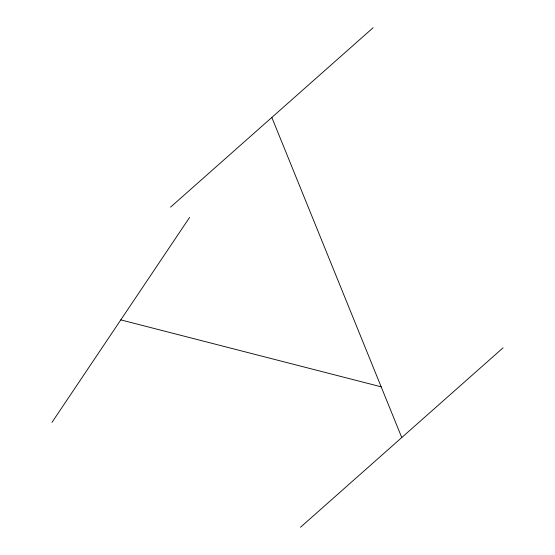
<?xml version="1.0" encoding="UTF-8"?>
<svg xmlns="http://www.w3.org/2000/svg" width="555" height="555" viewBox="0 0 555 555"><rect width="100%" height="100%" fill="white"/><g stroke="black" fill="none" stroke-linecap="round" stroke-linejoin="round"><path stroke-width="0.83" d="M51.962 422.404L189.616 217.38M170.565 207.14L373.113 27.75M300.491 527.25L503.038 347.86M120.789 319.888L381.174 386.821M271.839 117.445L401.764 437.555"/></g></svg>
